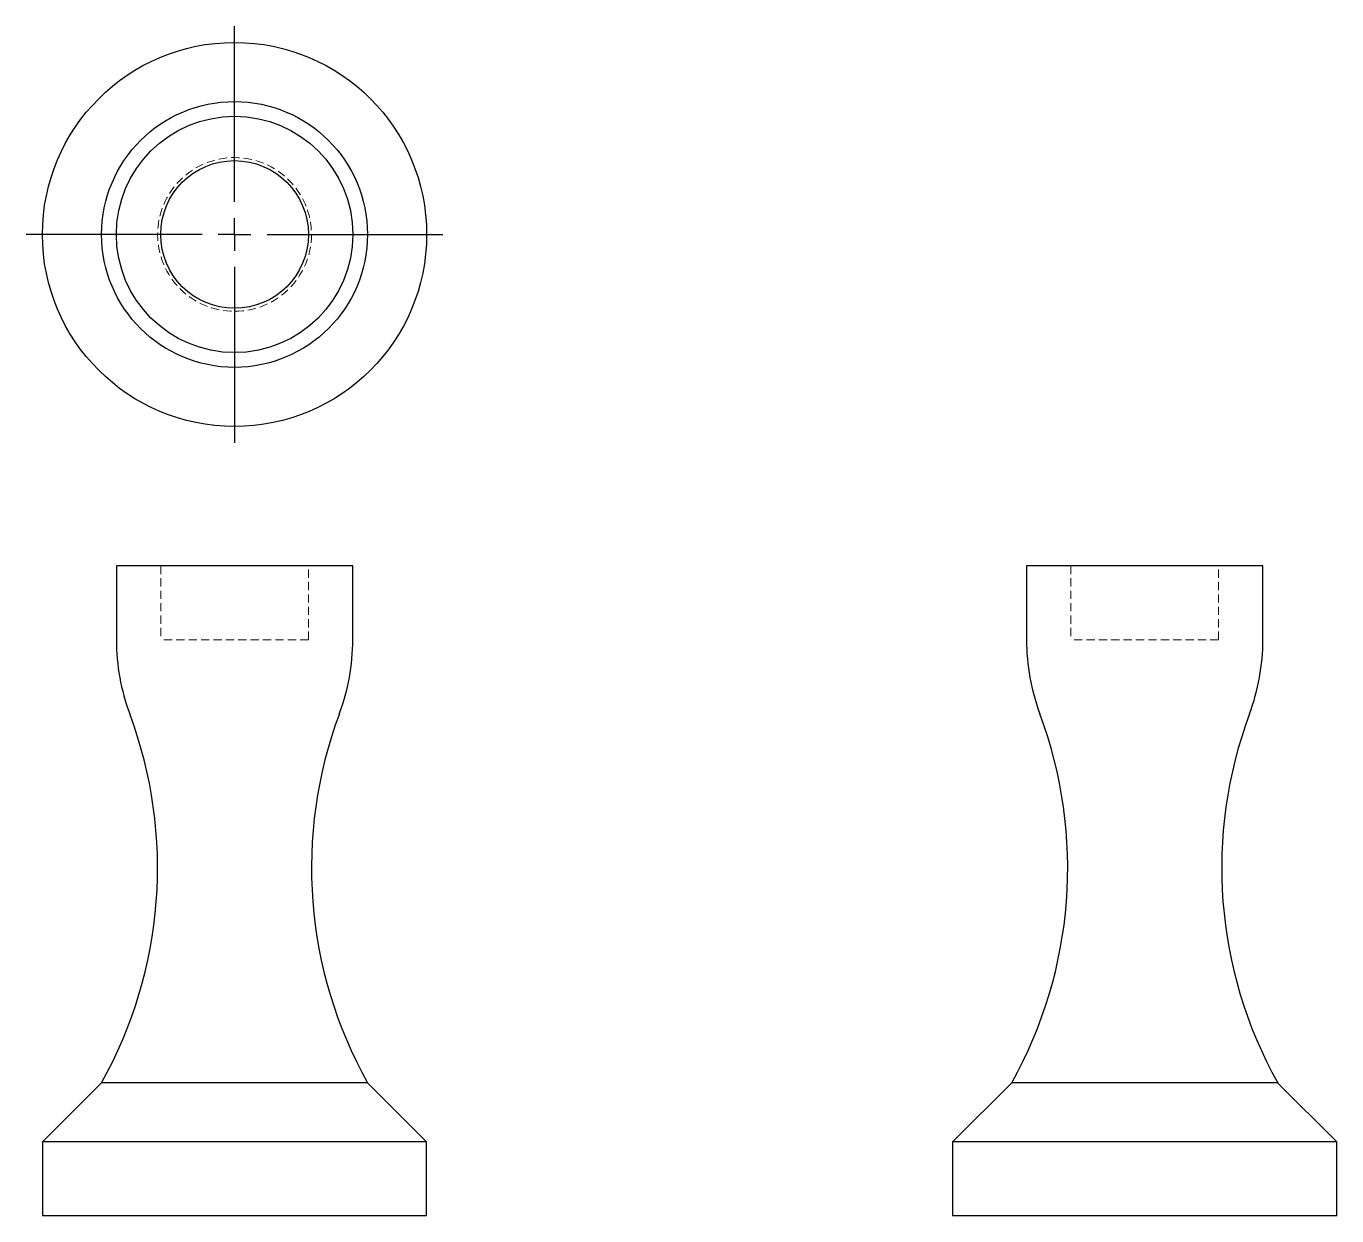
# Model space of a CAD drawing. Header units: millimetres. Extents: x 51 to 253, y 7 to 190.
import ezdxf

# ---------------------------------------------------------------- set-up
doc = ezdxf.new("R2010")
doc.units = ezdxf.units.MM
doc.linetypes.add('HIDDEN', pattern=[1.905, 1.27, -0.635])
doc.layers.add('10', color=7, linetype='Continuous')

# ---------------------------------------------------------------- blocks, each defined once
blk = doc.blocks.new('SW_CENTERMARKSYMBOL_0')
at = {"layer": '10', "color": 0}
for p, q in [((0, 5), (0, 32.05)), ((0, 0), (0, 2.5)), ((-5, 0), (-32.05, 0)), ((0, 0), (-2.5, 0)), ((0, 0), (0, -2.5)), ((0, 0), (2.5, 0)), ((5, 0), (32.05, 0)), ((0, -5), (0, -32.05))]:
    blk.add_line(p, q, dxfattribs=at)

msp = doc.modelspace()

# ---------------------------------------------------------------- linework, layer by layer
at = {"color": 7, "linetype": 'Continuous', "lineweight": 25}
for p, q in [((64.82, 107), (64.82, 95.64)), ((101.18, 107), (64.82, 107)), ((101.18, 95.64), (101.18, 107)), ((204.82, 107), (204.82, 95.64)), ((241.18, 107), (204.82, 107)), ((241.18, 95.64), (241.18, 107)), ((62.55, 27.45), (53.45, 18.36)), ((103.45, 27.45), (62.55, 27.45)), ((112.55, 18.36), (103.45, 27.45)), ((202.55, 27.45), (193.45, 18.36)), ((243.45, 27.45), (202.55, 27.45)), ((252.55, 18.36), (243.45, 27.45)), ((53.45, 18.36), (53.45, 7)), ((112.55, 18.36), (53.45, 18.36)), ((112.55, 7), (112.55, 18.36)), ((193.45, 18.36), (193.45, 7)), ((252.55, 18.36), (193.45, 18.36)), ((252.55, 7), (252.55, 18.36)), ((112.55, 7), (53.45, 7)), ((252.55, 7), (193.45, 7))]:
    msp.add_line(p, q, dxfattribs=at)
at = {"color": 7, "linetype": 'HIDDEN', "lineweight": 18}
for p, q in [((71.64, 107), (71.64, 95.64)), ((94.36, 95.64), (94.36, 107)), ((211.64, 107), (211.64, 95.64)), ((234.36, 95.64), (234.36, 107)), ((94.36, 95.64), (71.64, 95.64)), ((234.36, 95.64), (211.64, 95.64))]:
    msp.add_line(p, q, dxfattribs=at)
at = {"color": 7, "linetype": 'Continuous', "lineweight": 25}
for radius in [29.55, 20.45, 18.18, 11.36]:
    msp.add_circle((83, 158), radius, dxfattribs=at)
at = {"color": 7, "linetype": 'HIDDEN', "lineweight": 18}
msp.add_circle((83, 158), 11.83, dxfattribs=at)
at = {"color": 7, "linetype": 'Continuous', "lineweight": 25}
for centre, radius, start, end in [((97.42, 95.64), 32.6, 180, 200.4934), ((68.58, 95.64), 32.6, 339.5066, 0), ((237.42, 95.64), 32.6, 180, 200.4934), ((208.58, 95.64), 32.6, 339.5066, 0), ((3.45, 60.52), 67.71, 330.7716, 20.4934), ((162.55, 60.52), 67.71, 159.5066, 209.2284), ((143.45, 60.52), 67.71, 330.7716, 20.4934), ((302.55, 60.52), 67.71, 159.5066, 209.2284)]:
    msp.add_arc(centre, radius, start, end, dxfattribs=at)

# ---------------------------------------------------------------- block references
at = {"layer": '10'}
msp.add_blockref('SW_CENTERMARKSYMBOL_0', (83, 158), dxfattribs=at)

doc.saveas('drawing.dxf')
